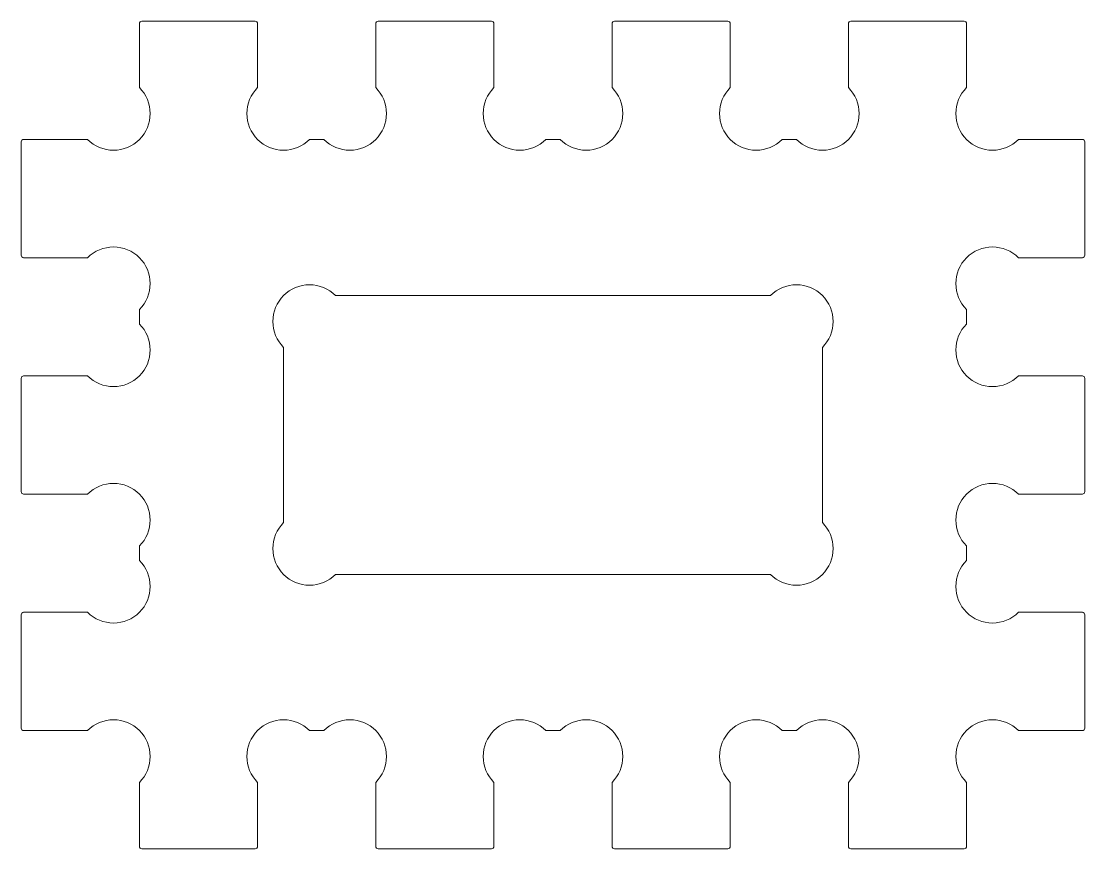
# Model space of a CAD drawing. Extents: x -22.5 to 22.5, y -17.5 to 17.5.
import ezdxf

# ---------------------------------------------------------------- set-up
doc = ezdxf.new("R2010")
doc.units = 0
doc.layers.get('0').update_dxf_attribs({"lineweight": 0})
doc.layers.add('holes', color=1, linetype='Continuous', lineweight=0)

msp = doc.modelspace()

# ---------------------------------------------------------------- linework, layer by layer
msp.add_lwpolyline([(19.692, 7.5, 0.414214), (17.5, 7.5, 0.414214), (17.5, 5.308), (17.5, 4.692, 0.414214), (17.5, 2.5, 0.414214), (19.692, 2.5), (22.4, 2.5, -0.414214), (22.5, 2.4), (22.5, -2.4, -0.414214), (22.4, -2.5), (19.692, -2.5, 0.414214), (17.5, -2.5, 0.414214), (17.5, -4.692), (17.5, -5.308, 0.414214), (17.5, -7.5, 0.414214), (19.692, -7.5), (22.4, -7.5, -0.414214), (22.5, -7.6), (22.5, -12.4, -0.414214), (22.4, -12.5), (19.692, -12.5, 0.414214), (17.5, -12.5, 0.414214), (17.5, -14.692), (17.5, -17.4, -0.414214), (17.4, -17.5), (12.6, -17.5, -0.414214), (12.5, -17.4), (12.5, -14.692, 0.414214), (12.5, -12.5, 0.414214), (10.308, -12.5), (9.692, -12.5, 0.414214), (7.5, -12.5, 0.414214), (7.5, -14.692), (7.5, -17.4, -0.414214), (7.4, -17.5), (2.6, -17.5, -0.414214), (2.5, -17.4), (2.5, -14.692, 0.414214), (2.5, -12.5, 0.414214), (0.308, -12.5), (-0.308, -12.5, 0.414214), (-2.5, -12.5, 0.414214), (-2.5, -14.692), (-2.5, -17.4, -0.414214), (-2.6, -17.5), (-7.4, -17.5, -0.414214), (-7.5, -17.4), (-7.5, -14.692, 0.414214), (-7.5, -12.5, 0.414214), (-9.692, -12.5), (-10.308, -12.5, 0.414214), (-12.5, -12.5, 0.414214), (-12.5, -14.692), (-12.5, -17.4, -0.414214), (-12.6, -17.5), (-17.4, -17.5, -0.414214), (-17.5, -17.4), (-17.5, -14.692, 0.414214), (-17.5, -12.5, 0.414214), (-19.692, -12.5), (-22.4, -12.5, -0.414214), (-22.5, -12.4), (-22.5, -7.6, -0.414214), (-22.4, -7.5), (-19.692, -7.5, 0.414214), (-17.5, -7.5, 0.414214), (-17.5, -5.308), (-17.5, -4.692, 0.414214), (-17.5, -2.5, 0.414214), (-19.692, -2.5), (-22.4, -2.5, -0.414214), (-22.5, -2.4), (-22.5, 2.4, -0.414214), (-22.4, 2.5), (-19.692, 2.5, 0.414214), (-17.5, 2.5, 0.414214), (-17.5, 4.692), (-17.5, 5.308, 0.414214), (-17.5, 7.5, 0.414214), (-19.692, 7.5), (-22.4, 7.5, -0.414214), (-22.5, 7.6), (-22.5, 12.4, -0.414214), (-22.4, 12.5), (-19.692, 12.5, 0.414214), (-17.5, 12.5, 0.414214), (-17.5, 14.692), (-17.5, 17.4, -0.414214), (-17.4, 17.5), (-12.6, 17.5, -0.414214), (-12.5, 17.4), (-12.5, 14.692, 0.414214), (-12.5, 12.5, 0.414214), (-10.308, 12.5), (-9.692, 12.5, 0.414214), (-7.5, 12.5, 0.414214), (-7.5, 14.692), (-7.5, 17.4, -0.414214), (-7.4, 17.5), (-2.6, 17.5, -0.414214), (-2.5, 17.4), (-2.5, 14.692, 0.414214), (-2.5, 12.5, 0.414214), (-0.308, 12.5), (0.308, 12.5, 0.414214), (2.5, 12.5, 0.414214), (2.5, 14.692), (2.5, 17.4, -0.414214), (2.6, 17.5), (7.4, 17.5, -0.414214), (7.5, 17.4), (7.5, 14.692, 0.414214), (7.5, 12.5, 0.414214), (9.692, 12.5), (10.308, 12.5, 0.414214), (12.5, 12.5, 0.414214), (12.5, 14.692), (12.5, 17.4, -0.414214), (12.6, 17.5), (17.4, 17.5, -0.414214), (17.5, 17.4), (17.5, 14.692, 0.414214), (17.5, 12.5, 0.414214), (19.692, 12.5), (22.4, 12.5, -0.414214), (22.5, 12.4), (22.5, 7.6, -0.414214), (22.4, 7.5), (19.692, 7.5)], format="xyb", close=True)
at = {"layer": 'holes'}
msp.add_line((9.208, 5.9), (9.208, 5.9), dxfattribs=at)
msp.add_lwpolyline([(-9.208, -5.9, -0.414214), (-11.4, -5.9, -0.414214), (-11.4, -3.708), (-11.4, 3.708, -0.414214), (-11.4, 5.9, -0.414214), (-9.208, 5.9), (9.208, 5.9, -0.414214), (11.4, 5.9, -0.414214), (11.4, 3.708), (11.4, -3.708, -0.414214), (11.4, -5.9, -0.414214), (9.208, -5.9), (-9.208, -5.9)], format="xyb", close=True, dxfattribs=at)

doc.saveas('drawing.dxf')
